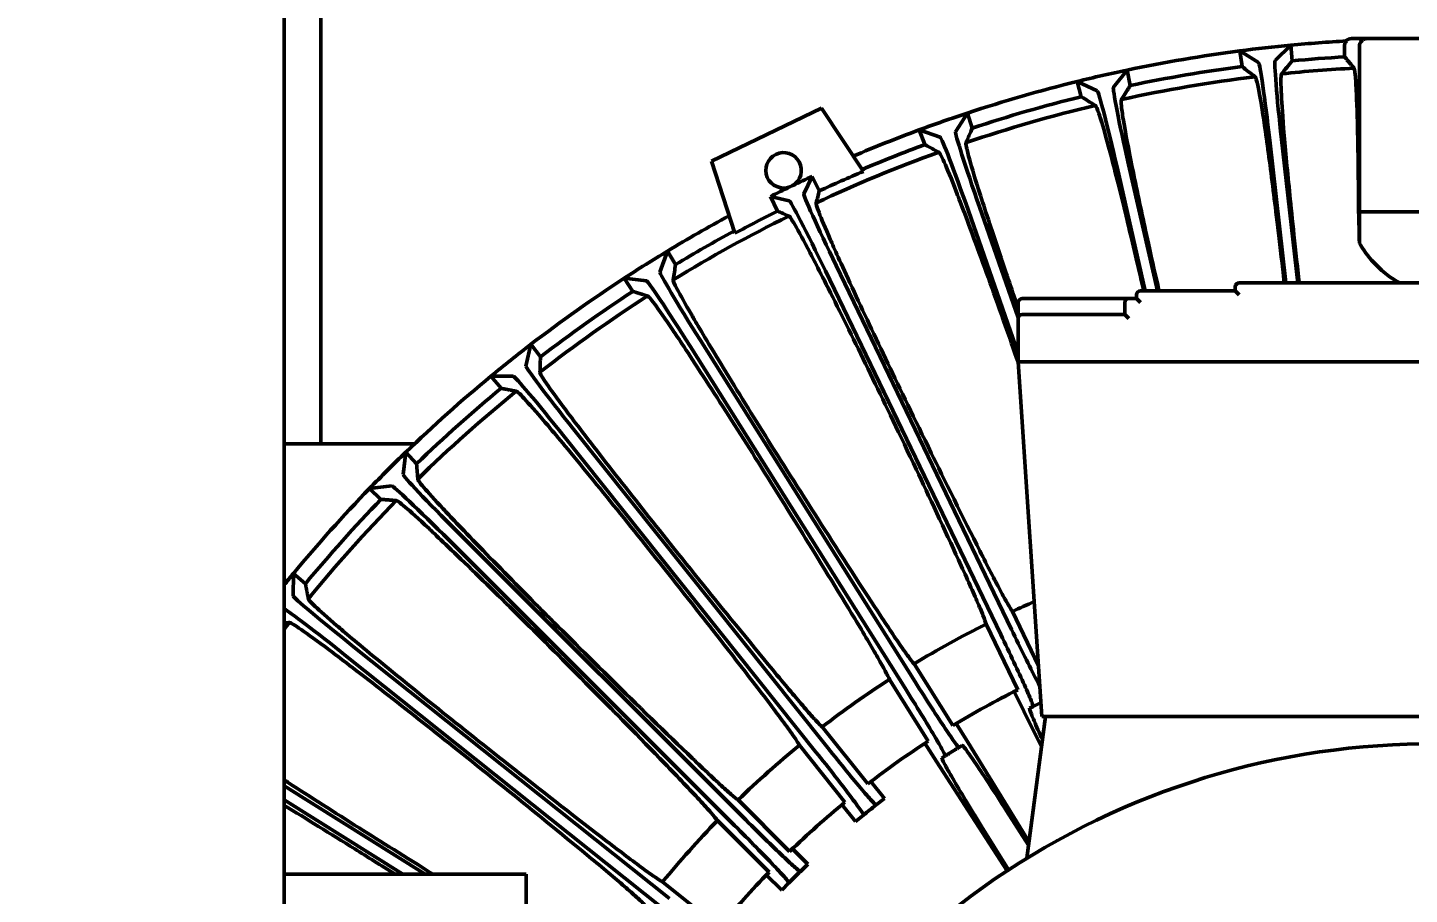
# Model space of a CAD drawing. Header units: inches. Extents: x 11 to 1621, y 11 to 1332.
# Drawn here: x 1080.39 to 1087.29, y 312.97 to 317.3 of the extents above; entities that cross this region are included whole.
import ezdxf

# ---------------------------------------------------------------- set-up
doc = ezdxf.new("R2010")
doc.units = ezdxf.units.IN
doc.header["$LTSCALE"] = 48
doc.header["$MEASUREMENT"] = 0
doc.layers.add('Dimension (ANSI)', color=7, linetype='Continuous', lineweight=25)
doc.layers.add('Visible (ANSI)', color=7, linetype='Continuous', lineweight=50)
doc.styles.add('Dimension Text', font='tahoma.ttf')
doc.dimstyles.new('ELC FT', dxfattribs={"dimscale": 48, "dimtxt": 0.12, "dimasz": 0.098425, "dimexe": 0.05, "dimexo": 0.1, "dimgap": 0.031496, "dimtad": 1, "dimdec": 5, "dimzin": 3, "dimdsep": 46, "dimlunit": 4, "dimtxsty": 'Dimension Text', "dimcen": 0.09, "dimdle": 0.5, "dimclrd": 5, "dimclre": 5, "dimclrt": 256, "dimadec": 1, "dimazin": 3, "dimtfac": 0.833333, "dimtofl": 0, "dimtmove": 0, "dimatfit": 3, "dimfxl": 0, "dimfrac": 2, "dimtolj": 1, "dimtzin": 0, "dimlwd": 25, "dimlwe": 25, "dimarcsym": 0})

# ---------------------------------------------------------------- blocks, each defined once
blk = doc.blocks.new('*D32')
at = {"layer": 'Defpoints', "color": 0, "linetype": 'Continuous', "transparency": 16777216}
for p in [(1009.1438, 460.8893), (1167.9445, 460.8893), (1018.5453, 291.4511)]:
    blk.add_point(p, dxfattribs=at)
at = {"layer": 'Dimension (ANSI)', "color": 5, "linetype": 'Continuous', "lineweight": 25, "transparency": 16777216}
for p, q in [((1163.1445, 460.8893), (1006.7438, 460.8893)), ((1009.1438, 296.1755), (1009.1438, 456.1649)), ((1013.7453, 291.4511), (1006.7438, 291.4511))]:
    blk.add_line(p, q, dxfattribs=at)
at = {"layer": 'Dimension (ANSI)', "color": 5, "linetype": 'Continuous', "transparency": 16777216}
for points in [[(1008.3564, 456.1649), (1009.9312, 456.1649), (1009.1438, 460.8893)], [(1008.3564, 296.1755), (1009.9312, 296.1755), (1009.1438, 291.4511)]]:
    blk.add_solid(points, dxfattribs=at)
at = {"layer": 'Dimension (ANSI)', "linetype": 'Continuous', "lineweight": 25, "transparency": 16777216, "insert": (1003.9957, 376.1702), "char_height": 5.76, "attachment_point": 5, "rotation": 90, "style": 'Dimension Text'}
blk.add_mtext('\\A1;14\'-1 7/16"', dxfattribs=at)
blk = doc.blocks.new('*D51')
at = {"layer": 'Defpoints', "color": 0, "linetype": 'Continuous', "transparency": 16777216}
for p in [(1146.447, 546.4511), (994.5453, 291.4511), (1018.5453, 291.4511)]:
    blk.add_point(p, dxfattribs=at)
at = {"layer": 'Dimension (ANSI)', "color": 5, "linetype": 'Continuous', "lineweight": 25, "transparency": 16777216}
for p, q in [((1141.647, 546.4511), (992.1453, 546.4511)), ((994.5453, 541.7267), (994.5453, 296.1755)), ((1013.7453, 291.4511), (992.1453, 291.4511))]:
    blk.add_line(p, q, dxfattribs=at)
at = {"layer": 'Dimension (ANSI)', "color": 5, "linetype": 'Continuous', "transparency": 16777216}
for points in [[(993.7579, 541.7267), (995.3327, 541.7267), (994.5453, 546.4511)], [(993.7579, 296.1755), (995.3327, 296.1755), (994.5453, 291.4511)]]:
    blk.add_solid(points, dxfattribs=at)
at = {"layer": 'Dimension (ANSI)', "linetype": 'Continuous', "lineweight": 25, "transparency": 16777216, "insert": (990.0336, 418.9511), "char_height": 5.76, "attachment_point": 5, "rotation": 90, "style": 'Dimension Text'}
blk.add_mtext('\\A1;21\'-3"', dxfattribs=at)

msp = doc.modelspace()

# ---------------------------------------------------------------- linework, layer by layer
at = {"layer": 'Visible (ANSI)'}
for p, q in [((1081.668842, 319.578653), (1081.668842, 304.504153)), ((1081.851979, 315.222351), (1081.851979, 319.578653)), ((1086.693182, 317.213833), (1086.615209, 317.136609)), ((1086.693182, 317.213833), (1086.699487, 317.135337)), ((1086.962192, 317.155576), (1086.96086, 317.207533)), ((1087.07496, 317.246903), (1086.996527, 317.246903)), ((1087.035884, 316.380762), (1087.035884, 317.207533)), ((1087.07496, 317.246903), (1087.70547, 317.246903)), ((1086.532088, 317.127244), (1086.438886, 317.18518)), ((1086.450206, 317.107249), (1086.438886, 317.18518)), ((1085.876963, 317.089706), (1085.808126, 317.004238)), ((1085.876963, 317.089706), (1085.892016, 317.012409)), ((1085.726576, 316.985625), (1085.627473, 317.032761)), ((1085.647448, 316.956588), (1085.627473, 317.032761)), ((1084.351202, 316.8985), (1083.801398, 316.633729)), ((1084.559766, 316.583149), (1084.351202, 316.8985)), ((1085.079773, 316.874972), (1085.020263, 316.781271)), ((1085.079773, 316.874972), (1085.103584, 316.799912)), ((1084.866411, 316.716921), (1084.838228, 316.790451)), ((1084.943176, 316.754297), (1084.838228, 316.790451)), ((1086.668494, 316.026431), (1086.588363, 316.73761)), ((1086.647047, 316.744222), (1086.727922, 316.026431)), ((1083.801398, 316.633729), (1083.917912, 316.274049)), ((1085.967104, 315.987061), (1085.826122, 316.604741)), ((1085.883697, 316.617882), (1086.027678, 315.987061)), ((1084.304995, 316.558704), (1084.26259, 316.471714)), ((1084.304995, 316.558704), (1084.340015, 316.485984)), ((1084.130891, 316.385275), (1084.095871, 316.457995)), ((1084.190321, 316.436911), (1084.095871, 316.457995)), ((1085.333129, 315.674113), (1085.083819, 316.386599)), ((1085.13956, 316.406104), (1085.333129, 315.852916)), ((1087.031888, 316.380762), (1087.035884, 316.380762)), ((1087.035884, 316.380762), (1087.035884, 316.225241)), ((1083.582218, 316.185589), (1083.544744, 316.080114)), ((1083.582218, 316.185589), (1083.622265, 316.117789)), ((1085.245498, 314.270196), (1084.370601, 316.086938)), ((1084.423808, 316.112561), (1085.298705, 314.295819)), ((1083.476826, 316.037438), (1083.365537, 316.049439)), ((1083.409247, 315.98394), (1083.365537, 316.049439)), ((1088.471769, 316.026431), (1086.435491, 316.026431)), ((1085.352814, 315.947691), (1085.628404, 315.947691)), ((1085.628404, 315.947691), (1085.870926, 315.947691)), ((1085.88431, 315.947691), (1085.870926, 315.947691)), ((1085.88431, 315.947691), (1085.92368, 315.947691)), ((1085.92368, 315.947691), (1085.92368, 315.967376)), ((1085.92368, 315.947691), (1085.943365, 315.928006)), ((1086.415806, 315.987061), (1085.943365, 315.987061)), ((1086.415806, 315.987061), (1086.415806, 316.006746)), ((1086.415806, 315.987061), (1086.435491, 315.967376)), ((1085.333129, 315.849266), (1085.333129, 315.928006)), ((1085.864625, 315.928006), (1085.864625, 315.868951)), ((1085.333129, 315.849266), (1085.333129, 315.63273)), ((1085.352814, 315.868951), (1085.529979, 315.868951)), ((1085.529979, 315.868951), (1085.864625, 315.868951)), ((1085.864625, 315.868951), (1085.88431, 315.849266)), ((1083.745161, 315.741269), (1084.817967, 314.033908)), ((1082.900686, 315.71961), (1082.875258, 315.610602)), ((1082.900686, 315.71961), (1082.948073, 315.65672)), ((1084.767963, 314.002489), (1083.695157, 315.70985)), ((1085.333129, 315.63273), (1085.341874, 315.63273)), ((1085.451239, 313.861077), (1085.333129, 315.63273)), ((1085.341874, 315.63273), (1085.358623, 315.63273)), ((1085.358623, 315.63273), (1085.381109, 315.63273)), ((1085.381109, 315.63273), (1085.401512, 315.63273)), ((1085.401512, 315.63273), (1085.433494, 315.63273)), ((1085.433494, 315.63273), (1085.472131, 315.63273)), ((1085.472131, 315.63273), (1085.529979, 315.63273)), ((1085.529979, 315.63273), (1088.471769, 315.63273)), ((1082.812545, 315.56059), (1082.700611, 315.560055)), ((1082.75138, 315.499863), (1082.700611, 315.560055)), ((1084.323405, 313.682998), (1083.066181, 315.259507)), ((1083.112352, 315.296328), (1084.369576, 313.719818)), ((1081.668842, 315.222351), (1082.319562, 315.222351)), ((1082.275613, 315.180254), (1082.262549, 315.069084)), ((1082.275613, 315.180254), (1082.329743, 315.123064)), ((1082.20583, 315.012365), (1082.09466, 314.999301)), ((1082.151849, 314.945171), (1082.09466, 314.999301)), ((1082.53334, 314.783332), (1083.959172, 313.3575)), ((1083.917414, 313.315741), (1082.491582, 314.741573)), ((1081.714858, 314.574302), (1081.714324, 314.462369)), ((1081.714858, 314.574302), (1081.775051, 314.523533)), ((1085.434392, 314.113774), (1085.303693, 314.385174)), ((1085.172527, 314.322008), (1085.330555, 313.993861)), ((1083.555095, 312.905337), (1081.978586, 314.162562)), ((1082.015406, 314.208733), (1083.591916, 312.951509)), ((1085.006694, 313.814869), (1084.812919, 314.123259)), ((1084.689651, 314.045804), (1084.883425, 313.737414)), ((1085.360259, 313.887308), (1085.313166, 313.985099)), ((1085.449036, 313.708505), (1085.360259, 313.887308)), ((1085.389248, 313.9019), (1085.40664, 313.910655)), ((1084.581641, 313.523287), (1084.354557, 313.808042)), ((1085.023364, 313.824931), (1085.081111, 313.733028)), ((1085.468955, 313.861077), (1085.376467, 313.152654)), ((1088.527802, 313.861077), (1085.451239, 313.861077)), ((1084.240735, 313.717273), (1084.46782, 313.432518)), ((1084.924873, 313.634857), (1084.867127, 313.72676)), ((1085.036666, 313.706177), (1085.053333, 313.716246)), ((1085.081111, 313.733028), (1085.386956, 313.233)), ((1085.276968, 313.089211), (1084.924873, 313.634857)), ((1084.952045, 313.652603), (1084.968348, 313.66325)), ((1084.59708, 313.535152), (1084.664754, 313.450293)), ((1081.668842, 313.514549), (1082.372722, 313.072271)), ((1082.261723, 313.072271), (1081.668842, 313.444803)), ((1084.191908, 313.185948), (1083.934369, 313.443487)), ((1084.52049, 313.335246), (1084.452817, 313.420106)), ((1084.623595, 313.418635), (1084.664754, 313.450293)), ((1083.831426, 313.340545), (1084.088966, 313.083005)), ((1084.52049, 313.335246), (1084.560513, 313.368329)), ((1085.384876, 313.217066), (1085.274563, 313.389843)), ((1085.150136, 313.311661), (1085.284581, 313.094219)), ((1084.205922, 313.199467), (1084.282671, 313.122718)), ((1084.245316, 313.086651), (1084.282671, 313.122718)), ((1081.668842, 313.072271), (1082.876756, 313.072271)), ((1082.876756, 313.072271), (1082.876756, 308.122271)), ((1084.152196, 312.992243), (1084.075446, 313.068992)), ((1083.842396, 312.807094), (1083.557641, 313.034178)), ((1084.152196, 312.992243), (1084.188263, 313.029598))]:
    msp.add_line(p, q, dxfattribs=at)
for centre, radius, start, end in [((1087.390215, 309.884699), 7.362205, 95.432739, 97.4244038), ((1087.390215, 309.884699), 7.362205, 93.2618, 95.432739), ((1087.390215, 309.884699), 7.362205, 97.4244038, 101.8613105), ((1087.390215, 309.884699), 7.283465, 93.3690111, 95.4418282), ((1087.390215, 309.884699), 7.362205, 101.8613105, 103.8529753), ((1087.390215, 309.884699), 7.224409, 96.9629875, 102.3227268), ((1087.390215, 309.884699), 7.283465, 97.4153147, 101.8703996), ((1087.390215, 309.884699), 7.224409, 93.0277213, 95.8941553), ((1087.390215, 309.884699), 7.362205, 103.8529753, 108.2898819), ((1087.390215, 309.884699), 7.224409, 103.3915589, 108.7117367), ((1087.390215, 309.884699), 7.283465, 103.8438861, 108.2973358), ((1087.390215, 309.884699), 7.362205, 108.2898819, 110.2815467), ((1087.390215, 309.884699), 7.362205, 110.2815467, 113.0377638), ((1087.390215, 309.884699), 7.283465, 110.2740927, 112.9235932), ((1084.16171, 316.588758), 0.088583, 300.554439, 290.8741324), ((1087.390215, 309.884699), 7.224409, 109.8596919, 115.1112424), ((1087.390215, 309.884699), 7.27191, 112.9066282, 114.7998416), ((1087.167288, 310.347612), 6.838887, 115.7769048, 116.686636), ((1087.167288, 310.347612), 6.838887, 114.7419354, 115.6516666), ((1087.390215, 309.884699), 7.362205, 118.3908076, 121.1470247), ((1087.390215, 309.884699), 7.224409, 116.3173291, 121.5398138), ((1087.390215, 309.884699), 7.27191, 116.6287298, 118.5219432), ((1087.390215, 309.884699), 7.283465, 118.5049783, 121.1532773), ((1087.390215, 309.884699), 7.362205, 121.1470247, 123.1386895), ((1087.390215, 309.884699), 7.362205, 123.1386895, 127.5755962), ((1086.435491, 316.006746), 0.019685, 90, 180), ((1087.390215, 309.884699), 7.224409, 122.7459005, 127.9683852), ((1087.390215, 309.884699), 7.283465, 123.132437, 127.5818488), ((1085.352814, 315.928006), 0.019685, 90, 180), ((1085.88431, 315.928006), 0.019685, 90, 180), ((1085.943365, 315.967376), 0.019685, 90, 180), ((1085.352814, 315.849266), 0.019685, 90, 180), ((1087.390215, 309.884699), 7.362205, 127.5755962, 129.567261), ((1087.390215, 309.884699), 7.362205, 129.567261, 134.0041676), ((1087.390215, 309.884699), 7.283465, 129.5610084, 134.0104202), ((1087.390215, 309.884699), 7.224409, 129.1744719, 134.3969567), ((1087.390215, 309.884699), 7.362205, 134.0041676, 135.9958324), ((1087.390215, 309.884699), 7.362205, 135.9958324, 140.432739), ((1087.390215, 309.884699), 7.283465, 135.9895798, 140.4389916), ((1087.390215, 309.884699), 7.224409, 135.6030433, 140.8255281), ((1087.390215, 309.884699), 7.362205, 140.432739, 140.9983421), ((1087.390215, 309.884699), 4.96063, 113.4892006, 114.8735077), ((1087.390215, 309.884699), 7.224409, 142.0316148, 142.3681502), ((1087.390215, 309.884699), 4.96063, 116.5550637, 121.3020791), ((1087.390215, 309.884699), 4.96063, 122.9836352, 127.7306505), ((1087.390215, 309.884699), 4.596457, 116.6216832, 121.2354596), ((1087.390215, 309.884699), 3.838583, 72.7611425, 284.857357), ((1087.390215, 309.884699), 4.96063, 129.4122066, 134.159222), ((1087.390215, 309.884699), 4.596457, 123.0502546, 127.6640311), ((1087.390215, 309.884699), 4.596457, 129.4788261, 134.0926025), ((1087.390215, 309.884699), 4.96063, 135.840778, 140.5877934), ((1087.390215, 309.884699), 4.596457, 135.9073975, 140.5211739)]:
    msp.add_arc(centre, radius, start, end, dxfattribs=at)
for centre, major_axis, ratio, start_param, end_param in [((1086.996527, 317.207533), (-0.039383, 0), 0.99967143, 4.71238898, 5.51837958), ((1086.575834, 316.73612), (-0.044077, 0.391214), 0.03204901, 4.71258719, 6.25788864), ((1086.659594, 316.745557), (0.044082, -0.391213), 0.03204901, 3.16688938, 4.7121906), ((1085.813839, 316.601858), (-0.087602, 0.383819), 0.03204901, 4.71258719, 6.25788864), ((1085.896015, 316.620614), (0.087606, -0.383818), 0.03204901, 3.16688938, 4.7121906), ((1085.150512, 316.409861), (0.13003, -0.371598), 0.02940993, 3.16480738, 4.71220886), ((1085.072913, 316.382709), (-0.130026, 0.3716), 0.02940993, 4.71256895, 6.25997063), ((1084.190639, 316.528675), (-0.039897, -0.01921), 0.49448021, 1.40135346, 1.74056003), ((1084.360885, 316.082186), (-0.170816, 0.354707), 0.02747098, 4.71255561, 6.26149789), ((1084.43358, 316.117194), (0.170819, -0.354705), 0.02747098, 3.16328007, 4.71222234), ((1087.0227, 316.193765), (0.018334, -0.78941), 0.01763136, 1.61027109, 1.80954228), ((1083.686035, 315.70404), (-0.209456, 0.333351), 0.02747098, 4.7125556, 6.26149787), ((1083.754353, 315.746968), (0.209459, -0.333349), 0.02747098, 3.16328009, 4.71222235), ((1083.120849, 315.30302), (0.245465, -0.307801), 0.02747098, 3.16328009, 4.71222235), ((1083.057766, 315.252713), (-0.245463, 0.307803), 0.02747098, 4.7125556, 6.26149787), ((1082.541034, 314.790933), (0.278385, -0.278382), 0.02747098, 3.16328009, 4.71222235), ((1082.483981, 314.73388), (-0.278382, 0.278385), 0.02747098, 4.7125556, 6.26149787), ((1082.022201, 314.217147), (0.307803, -0.245463), 0.02747098, 3.16328009, 4.71222235), ((1081.971894, 314.154065), (-0.307801, 0.245465), 0.02747098, 4.7125556, 6.1278681), ((1086.654127, 311.413202), (2.535306, 1.220939), 0.99207556, 1.56931151, 1.58513329), ((1086.332458, 311.211084), (2.200056, 1.754486), 0.99207561, 1.55645938, 1.58513331), ((1086.190601, 311.084313), (1.989782, 1.989782), 0.9920756, 1.55645939, 1.58513332)]:
    msp.add_ellipse(centre, major_axis=major_axis, ratio=ratio, start_param=start_param, end_param=end_param, dxfattribs=at)
for points, knots in [([(1086.971317, 317.234976), (1086.971173, 317.234824), (1086.97103, 317.234671), (1086.967241, 317.23054), (1086.964507, 317.225807), (1086.961359, 317.216431), (1086.960756, 317.21182), (1086.96086, 317.207533)], [-0.1022071631, -0.1022071631, -0.1022071631, -0.1022071631, -0.100277017, -0.100277017, -0.0501385085, -0.0501385085, -0.0046242988, -0.0046242988, -0.0046242988, -0.0046242988]), ([(1087.035884, 317.207533), (1087.035884, 317.212491), (1087.036814, 317.217392), (1087.038611, 317.221982), (1087.040441, 317.226654), (1087.043129, 317.2309), (1087.046505, 317.234514), (1087.050005, 317.238262), (1087.054176, 317.241256), (1087.058762, 317.243361), (1087.061278, 317.244515), (1087.063901, 317.245395), (1087.066586, 317.245989), (1087.06934, 317.246597), (1087.072148, 317.246903), (1087.07496, 317.246903)], [-0.160169675, -0.160169675, -0.160169675, -0.160169675, -0.122340099, -0.122340099, -0.122340099, -0.083832604, -0.083832604, -0.083832604, -0.043897176, -0.043897176, -0.043897176, -0.021991186, -0.021991186, -0.021991186, 0.000471216, 0.000471216, 0.000471216, 0.000471216]), ([(1086.514413, 317.055826), (1086.516679, 317.055755), (1086.519805, 317.04808), (1086.527578, 317.018279), (1086.532245, 316.996049), (1086.544849, 316.927053), (1086.554358, 316.869082), (1086.579665, 316.69298), (1086.594035, 316.584233), (1086.621914, 316.36187), (1086.640047, 316.212566), (1086.660898, 316.026431)], [-2.40501606, -2.40501606, -2.40501606, -2.40501606, -2.1909269, -2.1909269, -1.97620555, -1.97620555, -1.68551874, -1.68551874, -1.38434322, -1.38434322, -1.10648664, -1.10648664, -1.10648664, -1.10648664]), ([(1086.735524, 316.02643), (1086.734978, 316.031237), (1086.73447, 316.035724), (1086.712763, 316.227511), (1086.697139, 316.378262), (1086.675073, 316.599465), (1086.665007, 316.707716), (1086.650665, 316.883828), (1086.647156, 316.941524), (1086.644222, 317.009878), (1086.643855, 317.032145), (1086.644827, 317.062328), (1086.646162, 317.070347), (1086.648333, 317.070915)], [-3.18754517, -3.18754517, -3.18754517, -3.18754517, -3.17259528, -3.17259528, -2.49991256, -2.49991256, -1.76931671, -1.76931671, -1.05819115, -1.05819115, -0.52830458, -0.52830458, 0, 0, 0, 0]), ([(1087.008628, 317.099024), (1087.010758, 317.098726), (1087.012892, 317.087646), (1087.017015, 317.045152), (1087.019015, 317.01358), (1087.024038, 316.900863), (1087.026064, 316.816371), (1087.029487, 316.64145), (1087.030993, 316.513234), (1087.031888, 316.380762)], [-2.41929631, -2.41929631, -2.41929631, -2.41929631, -2.04971364, -2.04971364, -1.67919541, -1.67919541, -1.04391971, -1.04391971, -0.000001, -0.000001, -0.000001, -0.000001]), ([(1085.892016, 317.012409), (1085.888364, 317.006595), (1085.884714, 317.000776), (1085.881064, 316.994953), (1085.877422, 316.989143), (1085.873782, 316.983329), (1085.870143, 316.97751), (1085.86289, 316.965914), (1085.855641, 316.954298), (1085.848397, 316.942665)], [0, 0, 0, 0, 0.25087799, 0.25087799, 0.25087799, 0.50117065, 0.50117065, 0.50117065, 1, 1, 1, 1]), ([(1085.717009, 316.912676), (1085.719267, 316.912859), (1085.72323, 316.905591), (1085.73428, 316.87688), (1085.741401, 316.855335), (1085.761626, 316.788277), (1085.777554, 316.731788), (1085.822404, 316.559699), (1085.848849, 316.453298), (1085.8976, 316.251409), (1085.925857, 316.132611), (1085.959321, 315.987064)], [-2.39983001, -2.39983001, -2.39983001, -2.39983001, -2.18584803, -2.18584803, -1.97122631, -1.97122631, -1.68083048, -1.68083048, -1.38008195, -1.38008195, -1.14475312, -1.14475312, -1.14475312, -1.14475312]), ([(1086.035436, 315.987062), (1085.999854, 316.143777), (1085.971989, 316.271279), (1085.927754, 316.477175), (1085.905631, 316.583618), (1085.871661, 316.757017), (1085.861714, 316.813957), (1085.851145, 316.881553), (1085.848288, 316.903638), (1085.845874, 316.93374), (1085.846303, 316.941858), (1085.848397, 316.942665)], [-3.09869481, -3.09869481, -3.09869481, -3.09869481, -2.49990486, -2.49990486, -1.76931274, -1.76931274, -1.05818222, -1.05818222, -0.52830226, -0.52830226, 0, 0, 0, 0]), ([(1085.103584, 316.799912), (1085.100985, 316.793852), (1085.098389, 316.787787), (1085.095793, 316.78172), (1085.088041, 316.7636), (1085.080302, 316.745446), (1085.072574, 316.727259)], [0, 0, 0, 0, 0.25085901, 0.25085901, 0.25085901, 1, 1, 1, 1]), ([(1084.935953, 316.679453), (1084.918572, 316.688855), (1084.901202, 316.698222), (1084.883844, 316.707556), (1084.878032, 316.710681), (1084.872221, 316.713803), (1084.866411, 316.716921)], [0, 0, 0, 0, 0.74914099, 0.74914099, 0.74914099, 1, 1, 1, 1]), ([(1085.333114, 315.899277), (1085.296244, 316.005925), (1085.265938, 316.095115), (1085.20566, 316.274078), (1085.171583, 316.377344), (1085.117966, 316.54576), (1085.10146, 316.601191), (1085.083004, 316.667105), (1085.077524, 316.688684), (1085.071413, 316.718223), (1085.070756, 316.726282), (1085.072574, 316.727259)], [-2.96303889, -2.96303889, -2.96303889, -2.96303889, -2.50135505, -2.50135505, -1.77010619, -1.77010619, -1.05836574, -1.05836574, -0.52841135, -0.52841135, 0, 0, 0, 0]), ([(1084.935953, 316.679453), (1084.939144, 316.680035), (1084.948465, 316.663137), (1084.978049, 316.596861), (1084.998362, 316.547399), (1085.039915, 316.440765), (1085.070652, 316.36081), (1085.166972, 316.098438), (1085.217975, 315.956351), (1085.288885, 315.755193), (1085.310626, 315.693049), (1085.333508, 315.627107)], [-15.97489426, -15.97489426, -15.97489426, -15.97489426, -12.58174769, -12.58174769, -9.19910368, -9.19910368, -7.04501147, -7.04501147, -5.07587978, -5.07587978, -4.24163108, -4.24163108, -4.24163108, -4.24163108]), ([(1084.187329, 316.360315), (1084.1902, 316.361145), (1084.200874, 316.345797), (1084.236651, 316.284437), (1084.262067, 316.237799), (1084.31503, 316.136514), (1084.35409, 316.061013), (1084.477548, 315.813819), (1084.543063, 315.680414), (1084.671181, 315.416007), (1084.740715, 315.270752), (1084.882321, 314.970693), (1084.968762, 314.786678), (1085.071599, 314.562417), (1085.103222, 314.49213), (1085.139391, 314.408422), (1085.149235, 314.384856), (1085.164829, 314.345559), (1085.16993, 314.331225), (1085.172527, 314.322008)], [-17.29365989, -17.29365989, -17.29365989, -17.29365989, -13.61384146, -13.61384146, -9.87956884, -9.87956884, -7.48683973, -7.48683973, -5.3151309, -5.3151309, -3.17070036, -3.17070036, -1.71223176, -1.71223176, -0.89223943, -0.89223943, -0.46586973, -0.46586973, 0, 0, 0, 0]), ([(1085.303693, 314.385174), (1085.298161, 314.392875), (1085.290237, 314.405622), (1085.269546, 314.441733), (1085.257447, 314.463757), (1085.215239, 314.542861), (1085.180576, 314.610236), (1085.062259, 314.84437), (1084.957598, 315.056791), (1084.813212, 315.351192), (1084.743956, 315.494497), (1084.619166, 315.75583), (1084.557217, 315.887334), (1084.44617, 316.127381), (1084.413199, 316.201421), (1084.369162, 316.301772), (1084.350413, 316.346604), (1084.326872, 316.407923), (1084.32199, 316.424632), (1084.324341, 316.426297)], [-3.93783336, -3.93783336, -3.93783336, -3.93783336, -3.83578839, -3.83578839, -3.74236245, -3.74236245, -3.56283346, -3.56283346, -3.20401727, -3.20401727, -2.67854259, -2.67854259, -2.14711322, -2.14711322, -1.57766313, -1.57766313, -0.7881993, -0.7881993, 0, 0, 0, 0]), ([(1087.035884, 316.380762), (1087.058857, 316.380762), (1087.087461, 316.380756), (1087.154053, 316.380775), (1087.191682, 316.380762), (1087.282333, 316.380773), (1087.336018, 316.380762), (1087.444261, 316.380762), (1087.4978, 316.380769), (1087.58831, 316.380767), (1087.625928, 316.380767), (1087.692713, 316.38076), (1087.72147, 316.380762), (1087.744546, 316.380762)], [0, 0, 0, 0, 0.33134755, 0.33134755, 0.66464337, 0.66464337, 1.07765345, 1.07765345, 1.48951135, 1.48951135, 1.82246895, 1.82246895, 2.15529863, 2.15529863, 2.15529863, 2.15529863]), ([(1087.035884, 316.225241), (1087.055788, 316.191094), (1087.07964, 316.158757), (1087.127315, 316.106573), (1087.150355, 316.085206), (1087.194664, 316.051392), (1087.215548, 316.037876), (1087.237457, 316.02643)], [0, 0, 0, 0, 0.302996508, 0.302996508, 0.541131214, 0.541131214, 0.731132606, 0.731132606, 0.731132606, 0.731132606]), ([(1084.812919, 314.123259), (1084.806559, 314.130294), (1084.797257, 314.142075), (1084.772648, 314.17565), (1084.758155, 314.196185), (1084.70734, 314.27009), (1084.665335, 314.333185), (1084.521543, 314.552609), (1084.393787, 314.751929), (1084.217365, 315.028283), (1084.1325, 315.162931), (1083.979236, 315.408648), (1083.902952, 315.532389), (1083.765725, 315.758497), (1083.724671, 315.82838), (1083.669675, 315.923171), (1083.646023, 315.965624), (1083.615764, 316.023921), (1083.609042, 316.039978), (1083.611192, 316.041896)], [-3.93772258, -3.93772258, -3.93772258, -3.93772258, -3.83567723, -3.83567723, -3.7422453, -3.7422453, -3.56268719, -3.56268719, -3.20398065, -3.20398065, -2.67853389, -2.67853389, -2.14711855, -2.14711855, -1.57767746, -1.57767746, -0.78819126, -0.78819126, 0, 0, 0, 0]), ([(1083.482429, 315.960988), (1083.485189, 315.962134), (1083.497515, 315.948078), (1083.539937, 315.89111), (1083.570415, 315.847611), (1083.634385, 315.752893), (1083.681652, 315.682239), (1083.832012, 315.450423), (1083.912051, 315.325192), (1084.068968, 315.076792), (1084.154327, 314.940236), (1084.32864, 314.657918), (1084.43514, 314.484738), (1084.562439, 314.273402), (1084.601733, 314.207098), (1084.647048, 314.127965), (1084.659468, 314.10565), (1084.679364, 314.068346), (1084.686037, 314.054673), (1084.689651, 314.045804)], [-17.29365989, -17.29365989, -17.29365989, -17.29365989, -13.61384146, -13.61384146, -9.87956884, -9.87956884, -7.48683973, -7.48683973, -5.3151309, -5.3151309, -3.17070036, -3.17070036, -1.71223176, -1.71223176, -0.89223943, -0.89223943, -0.46586973, -0.46586973, 0, 0, 0, 0]), ([(1084.354557, 313.808042), (1084.347449, 313.81432), (1084.336886, 313.824986), (1084.308673, 313.855594), (1084.291972, 313.874378), (1084.233201, 313.942129), (1084.184396, 314.000124), (1084.01694, 314.202069), (1083.867671, 314.385831), (1083.661416, 314.640695), (1083.562009, 314.764995), (1083.382197, 314.992006), (1083.292539, 315.106428), (1083.130858, 315.315749), (1083.082238, 315.380597), (1083.016974, 315.468634), (1082.988718, 315.508172), (1082.952123, 315.562714), (1082.943645, 315.577918), (1082.945566, 315.580064)], [-3.93772258, -3.93772258, -3.93772258, -3.93772258, -3.83567723, -3.83567723, -3.7422453, -3.7422453, -3.56268719, -3.56268719, -3.20398065, -3.20398065, -2.67853389, -2.67853389, -2.14711855, -2.14711855, -1.57767746, -1.57767746, -0.78819126, -0.78819126, 0, 0, 0, 0]), ([(1082.826672, 315.485249), (1082.829286, 315.486697), (1082.843108, 315.474109), (1082.891642, 315.422249), (1082.926799, 315.382435), (1083.000972, 315.295475), (1083.055853, 315.230558), (1083.231221, 315.017035), (1083.324779, 314.901552), (1083.508521, 314.672283), (1083.608634, 314.546143), (1083.769287, 314.34141), (1083.903991, 314.169623), (1084.070211, 313.953702), (1084.122574, 313.884751), (1084.183311, 313.802315), (1084.199981, 313.779123), (1084.226817, 313.740359), (1084.235826, 313.726279), (1084.240735, 313.717273)], [-35.83629905, -35.83629905, -35.83629905, -35.83629905, -27.38481255, -27.38481255, -18.80826044, -18.80826044, -13.31284861, -13.31284861, -8.32505691, -8.32505691, -3.39991561, -3.39991561, -1.8347853, -1.8347853, -0.95432856, -0.95432856, -0.49894011, -0.49894011, 0, 0, 0, 0]), ([(1083.934369, 313.443487), (1083.926624, 313.448915), (1083.914975, 313.458296), (1083.883643, 313.485432), (1083.865023, 313.502152), (1083.799331, 313.562613), (1083.744586, 313.614536), (1083.555643, 313.796368), (1083.386237, 313.962751), (1083.152359, 314.193297), (1083.03966, 314.305685), (1082.835562, 314.511136), (1082.733656, 314.6148), (1082.549555, 314.804703), (1082.49398, 314.863699), (1082.41927, 314.943876), (1082.386764, 314.980001), (1082.344292, 315.030104), (1082.334166, 315.044262), (1082.335835, 315.04661)], [-3.93872226, -3.93872226, -3.93872226, -3.93872226, -3.83679896, -3.83679896, -3.74346805, -3.74346805, -3.56413938, -3.56413938, -3.20398065, -3.20398065, -2.67853389, -2.67853389, -2.14711855, -2.14711855, -1.57767746, -1.57767746, -0.78819126, -0.78819126, 0, 0, 0, 0]), ([(1082.228303, 314.939079), (1082.230739, 314.94081), (1082.245884, 314.92985), (1082.299919, 314.883749), (1082.339312, 314.848123), (1082.422755, 314.770014), (1082.48456, 314.71165), (1082.682733, 314.519104), (1082.788632, 314.414823), (1082.996889, 314.207568), (1083.110495, 314.09343), (1083.293061, 313.907972), (1083.446152, 313.752347), (1083.635503, 313.556394), (1083.695257, 313.49374), (1083.764842, 313.418623), (1083.784004, 313.397443), (1083.81501, 313.361927), (1083.82554, 313.348944), (1083.831426, 313.340545)], [-35.83629905, -35.83629905, -35.83629905, -35.83629905, -27.38481255, -27.38481255, -18.80826044, -18.80826044, -13.31284861, -13.31284861, -8.32505691, -8.32505691, -3.39991561, -3.39991561, -1.8347853, -1.8347853, -0.95432856, -0.95432856, -0.49894011, -0.49894011, 0, 0, 0, 0]), ([(1083.557641, 313.034178), (1083.549314, 313.038717), (1083.536643, 313.046766), (1083.502326, 313.070328), (1083.481864, 313.084925), (1083.409491, 313.137899), (1083.349005, 313.18358), (1083.14081, 313.343199), (1082.954392, 313.489139), (1082.696596, 313.691716), (1082.572022, 313.79078), (1082.346204, 313.972087), (1082.233332, 314.063689), (1082.029127, 314.231785), (1081.967295, 314.284188), (1081.884078, 314.355496), (1081.847732, 314.387754), (1081.799917, 314.432786), (1081.788269, 314.445722), (1081.789665, 314.448242)], [-3.93772258, -3.93772258, -3.93772258, -3.93772258, -3.83567723, -3.83567723, -3.7422453, -3.7422453, -3.56268719, -3.56268719, -3.20398065, -3.20398065, -2.67853389, -2.67853389, -2.14711855, -2.14711855, -1.57767746, -1.57767746, -0.78819126, -0.78819126, 0, 0, 0, 0]), ([(1081.694849, 314.329347), (1081.697076, 314.331341), (1081.713353, 314.322144), (1081.77221, 314.282384), (1081.815344, 314.251392), (1081.907008, 314.183117), (1081.974958, 314.13204), (1082.193444, 313.962893), (1082.310353, 313.871125), (1082.540506, 313.68849), (1082.666177, 313.58779), (1082.923951, 313.378887), (1083.081672, 313.2506), (1083.271628, 313.093167), (1083.330616, 313.043562), (1083.399523, 312.983836), (1083.418617, 312.966875), (1083.449717, 312.938236), (1083.460531, 312.927535), (1083.466871, 312.920357)], [-17.29365989, -17.29365989, -17.29365989, -17.29365989, -13.61384146, -13.61384146, -9.87956884, -9.87956884, -7.48683973, -7.48683973, -5.3151309, -5.3151309, -3.17070036, -3.17070036, -1.71223176, -1.71223176, -0.89223943, -0.89223943, -0.46586973, -0.46586973, 0, 0, 0, 0]), ([(1085.298705, 314.295819), (1085.321469, 314.248549), (1085.344264, 314.201878), (1085.386611, 314.116484), (1085.405837, 314.078377), (1085.429212, 314.033064), (1085.435545, 314.02093), (1085.441308, 314.010044)], [0.000000001, 0.000000001, 0.000000001, 0.000000001, 0.3997919, 0.3997919, 0.788011493, 0.788011493, 0.948998348, 0.948998348, 0.948998348, 0.948998348]), ([(1085.40664, 313.910655), (1085.40727, 313.910972), (1085.40681, 313.913546), (1085.403638, 313.92341), (1085.400805, 313.930939), (1085.389389, 313.959168), (1085.37806, 313.985368), (1085.348705, 314.050864), (1085.330899, 314.089655), (1085.290538, 314.176005), (1085.268262, 314.222926), (1085.245498, 314.270196)], [0, 0, 0, 0, 0.19549809, 0.19549809, 0.40230456, 0.40230456, 0.78720508, 0.78720508, 1.17543315, 1.17543315, 1.57523368, 1.57523368, 1.57523368, 1.57523368]), ([(1084.817967, 314.033908), (1084.84588, 313.989484), (1084.873758, 313.945659), (1084.925399, 313.865543), (1084.948771, 313.829828), (1084.988611, 313.770127), (1085.004767, 313.746595), (1085.022596, 313.72191), (1085.027463, 313.715506), (1085.034128, 313.707571), (1085.036063, 313.705813), (1085.036666, 313.706177)], [0, 0, 0, 0, 0.3997919, 0.3997919, 0.78801149, 0.78801149, 1.17290367, 1.17290367, 1.37970565, 1.37970565, 1.57519948, 1.57519948, 1.57519948, 1.57519948]), ([(1084.968348, 313.66325), (1084.968938, 313.663636), (1084.968194, 313.666142), (1084.963937, 313.67559), (1084.960279, 313.682754), (1084.945774, 313.709527), (1084.931582, 313.734294), (1084.895079, 313.796091), (1084.873042, 313.832645), (1084.823266, 313.913933), (1084.795877, 313.958065), (1084.767963, 314.002489)], [0, 0, 0, 0, 0.19549809, 0.19549809, 0.40230456, 0.40230456, 0.78720508, 0.78720508, 1.17543315, 1.17543315, 1.57523368, 1.57523368, 1.57523368, 1.57523368]), ([(1085.389248, 313.9019), (1085.387955, 313.901249), (1085.391105, 313.891003), (1085.405822, 313.853366), (1085.416937, 313.82698), (1085.438167, 313.778677), (1085.445639, 313.761921), (1085.453683, 313.744089)], [-1.575912697, -1.575912697, -1.575912697, -1.575912697, -1.174449533, -1.174449533, -0.787957229, -0.787957229, -0.605996995, -0.605996995, -0.605996995, -0.605996995]), ([(1084.560513, 313.368329), (1084.561056, 313.368778), (1084.560035, 313.371185), (1084.554748, 313.380096), (1084.550311, 313.386806), (1084.532899, 313.411787), (1084.516024, 313.434809), (1084.472831, 313.492131), (1084.446839, 313.525987), (1084.388276, 313.601191), (1084.356117, 313.641978), (1084.323405, 313.682998)], [0, 0, 0, 0, 0.19549809, 0.19549809, 0.40230456, 0.40230456, 0.78720508, 0.78720508, 1.17543315, 1.17543315, 1.57523368, 1.57523368, 1.57523368, 1.57523368]), ([(1084.369576, 313.719818), (1084.402288, 313.678799), (1084.434897, 313.638371), (1084.495184, 313.564541), (1084.522408, 313.531667), (1084.568682, 313.476802), (1084.587371, 313.455227), (1084.607851, 313.432693), (1084.613405, 313.426874), (1084.620917, 313.419736), (1084.623036, 313.418205), (1084.623595, 313.418635)], [0, 0, 0, 0, 0.39979191, 0.39979191, 0.78801151, 0.78801151, 1.17290368, 1.17290368, 1.37970566, 1.37970566, 1.57519948, 1.57519948, 1.57519948, 1.57519948]), ([(1085.036666, 313.706177), (1085.036041, 313.705797), (1085.035479, 313.705454), (1085.0349, 313.705102), (1085.034191, 313.704669), (1085.033457, 313.704221), (1085.032722, 313.703772), (1085.03128, 313.702891), (1085.029834, 313.702006), (1085.028369, 313.701108), (1085.026936, 313.700228), (1085.025484, 313.699336), (1085.024022, 313.698436), (1085.022584, 313.69755), (1085.021135, 313.696656), (1085.019678, 313.695755), (1085.016816, 313.693985), (1085.013919, 313.692187), (1085.011007, 313.690372), (1085.008131, 313.688579), (1085.005241, 313.686771), (1085.002355, 313.684957), (1084.999468, 313.683143), (1084.996585, 313.681324), (1084.993722, 313.679511), (1084.990823, 313.677675), (1084.987946, 313.675845), (1084.985109, 313.674034), (1084.983665, 313.673112), (1084.982232, 313.672195), (1084.98081, 313.671284), (1084.979364, 313.670357), (1084.97793, 313.669436), (1084.976516, 313.668526), (1084.975071, 313.667596), (1084.973646, 313.666678), (1084.972226, 313.66576), (1084.971503, 313.665293), (1084.970781, 313.664826), (1084.970084, 313.664375), (1084.969515, 313.664007), (1084.968962, 313.663648), (1084.968348, 313.66325)], [4.6745427349, 4.6745427349, 4.6745427349, 4.6745427349, 4.6766032904, 4.6766032904, 4.6766032904, 4.6791315186, 4.6791315186, 4.6791315186, 4.6840938454, 4.6840938454, 4.6840938454, 4.6889526265, 4.6889526265, 4.6889526265, 4.6937303898, 4.6937303898, 4.6937303898, 4.7031180063, 4.7031180063, 4.7031180063, 4.7123889471, 4.7123889471, 4.7123889471, 4.7216598905, 4.7216598905, 4.7216598905, 4.7310475153, 4.7310475153, 4.7310475153, 4.7358252852, 4.7358252852, 4.7358252852, 4.7406840749, 4.7406840749, 4.7406840749, 4.7456464124, 4.7456464124, 4.7456464124, 4.748174647, 4.748174647, 4.748174647, 4.7502352082, 4.7502352082, 4.7502352082, 4.7502352082]), ([(1085.274563, 313.389843), (1085.24624, 313.434204), (1085.218042, 313.478015), (1085.165982, 313.557807), (1085.142487, 313.593262), (1085.102173, 313.652745), (1085.085722, 313.676232), (1085.067597, 313.700736), (1085.062659, 313.707059), (1085.055898, 313.714882), (1085.053934, 313.71661), (1085.053333, 313.716246)], [-1.57592415, -1.57592415, -1.57592415, -1.57592415, -1.17486745, -1.17486745, -0.78796298, -0.78796298, -0.40143527, -0.40143527, -0.19502231, -0.19502231, 0, 0, 0, 0]), ([(1084.952045, 313.652603), (1084.950834, 313.651812), (1084.955111, 313.641983), (1084.97395, 313.60623), (1084.987949, 313.581254), (1085.024011, 313.519182), (1085.045747, 313.482651), (1085.082851, 313.421292), (1085.096356, 313.399123), (1085.123333, 313.355094), (1085.1367, 313.333391), (1085.150136, 313.311661)], [-1.5759127, -1.5759127, -1.5759127, -1.5759127, -1.17444953, -1.17444953, -0.78795723, -0.78795723, -0.40102019, -0.40102019, -0.19468448, -0.19468448, 0, 0, 0, 0]), ([(1082.4131, 313.072271), (1082.270965, 313.160368), (1082.151877, 313.235044), (1081.920277, 313.381636), (1081.797859, 313.460025), (1081.68329, 313.534517), (1081.675966, 313.539285), (1081.668842, 313.543929)], [-3.14740405, -3.14740405, -3.14740405, -3.14740405, -2.67853389, -2.67853389, -2.14711855, -2.14711855, -2.10974668, -2.10974668, -2.10974668, -2.10974668]), ([(1081.668842, 313.416641), (1081.778209, 313.350021), (1081.90027, 313.274599), (1082.084459, 313.159484), (1082.150814, 313.117778), (1082.222757, 313.072268)], [-13.1412054, -13.1412054, -13.1412054, -13.1412054, -8.32505691, -8.32505691, -5.81300909, -5.81300909, -5.81300909, -5.81300909]), ([(1083.959172, 313.3575), (1083.996272, 313.320401), (1084.033202, 313.283878), (1084.101376, 313.217262), (1084.132109, 313.187643), (1084.184235, 313.138304), (1084.205222, 313.118957), (1084.228097, 313.098858), (1084.234267, 313.093698), (1084.242531, 313.087445), (1084.244809, 313.086162), (1084.245316, 313.086651)], [0, 0, 0, 0, 0.39979191, 0.39979191, 0.78801151, 0.78801151, 1.17290368, 1.17290368, 1.37970566, 1.37970566, 1.57519948, 1.57519948, 1.57519948, 1.57519948]), ([(1084.188263, 313.029598), (1084.188752, 313.030105), (1084.187468, 313.032383), (1084.181216, 313.040646), (1084.176056, 313.046817), (1084.155957, 313.069691), (1084.13661, 313.090679), (1084.087271, 313.142804), (1084.057652, 313.173538), (1083.991036, 313.241712), (1083.954513, 313.278642), (1083.917414, 313.315741)], [0, 0, 0, 0, 0.19549809, 0.19549809, 0.40230456, 0.40230456, 0.78720508, 0.78720508, 1.17543315, 1.17543315, 1.57523368, 1.57523368, 1.57523368, 1.57523368])]:
    msp.add_open_spline(points, degree=3, knots=knots, dxfattribs=at)
for points, degree in [([(1086.648333, 317.070915), (1086.665307, 317.092377), (1086.682359, 317.113851), (1086.699487, 317.135337)], 3), ([(1086.962192, 317.155576), (1086.985501, 317.127254), (1087.008628, 317.099024)], 2), ([(1086.450206, 317.107249), (1086.471686, 317.090114), (1086.493089, 317.072973), (1086.514413, 317.055826)], 3), ([(1085.647448, 316.956588), (1085.670711, 316.941965), (1085.693898, 316.927328), (1085.717009, 316.912676)], 3), ([(1084.340015, 316.485984), (1084.334775, 316.46612), (1084.32955, 316.446225), (1084.324341, 316.426297)], 3), ([(1084.187329, 316.360315), (1084.168501, 316.368667), (1084.149688, 316.376987), (1084.130891, 316.385275)], 3), ([(1083.622265, 316.117789), (1083.618545, 316.092537), (1083.614854, 316.06724), (1083.611192, 316.041896)], 3), ([(1083.409247, 315.98394), (1083.445941, 315.972488), (1083.482429, 315.960988)], 2), ([(1082.945566, 315.580064), (1082.946763, 315.618302), (1082.948073, 315.65672)], 2), ([(1082.75138, 315.499863), (1082.789126, 315.492591), (1082.826672, 315.485249)], 2), ([(1082.335835, 315.04661), (1082.332743, 315.084742), (1082.329743, 315.123064)], 2), ([(1082.151849, 314.945171), (1082.190172, 314.942171), (1082.228303, 314.939079)], 2), ([(1081.789665, 314.448242), (1081.782323, 314.485788), (1081.775051, 314.523533)], 2), ([(1081.668842, 314.328521), (1081.681856, 314.328941), (1081.694849, 314.329347)], 2)]:
    msp.add_open_spline(points, degree=degree, dxfattribs=at)

# ---------------------------------------------------------------- dimensions: what is measured, and where the dimension line sits
at = {"layer": 'Dimension (ANSI)', "color": 5, "linetype": 'Continuous', "lineweight": 25, "true_color": 0x0000ff}
for base, p1, p2, picture, middle in [((994.545281, 291.451101), (1146.446979, 546.451101), (1018.545281, 291.451101), '*D51', (994.545281, 418.951101)), ((1009.143755, 460.889261), (1018.545281, 291.451101), (1167.944479, 460.889261), '*D32', (1009.143755, 376.170181))]:
    dim = msp.add_linear_dim(base=base, p1=p1, p2=p2, angle=270, dimstyle='ELC FT', override={"dimgap": 0.031496, "dimdec": 5, "dimlfac": 1, "dimtol": 0, "dimlim": 0, "dimtp": 0, "dimtm": 0, "dimtdec": 2, "dimatfit": 1}, dxfattribs=at)
    dim.commit()
    dim.dimension.update_dxf_attribs({"geometry": picture, "text_midpoint": middle, "dimtype": 160})

doc.saveas('drawing.dxf')
